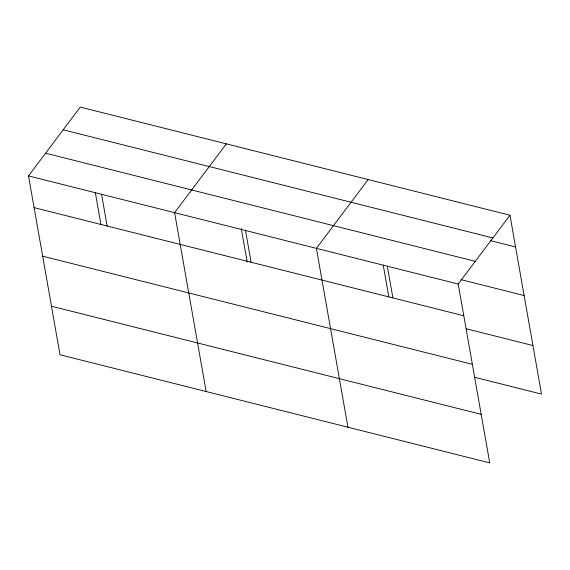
<?xml version="1.0" encoding="UTF-8"?>
<svg xmlns="http://www.w3.org/2000/svg" width="570" height="570" viewBox="0 0 570 570"><rect width="100%" height="100%" fill="white"/><g stroke="black" fill="none" stroke-linecap="round" stroke-linejoin="round"><path stroke-width="0.85" d="M509.965 215.239L458.209 284.038L489.744 462.904L60.035 354.761L28.5 175.902L80.256 107.096L509.965 215.239L541.5 394.098L474.867 377.333M226.354 143.868L174.598 212.667L206.141 391.533M368.156 179.55L316.4 248.356L347.942 427.215M63.177 129.803L492.879 237.939M490.784 240.739L515.558 246.974M45.579 153.195L475.287 261.338M460.902 279.613L524.115 295.524M28.5 175.902L458.209 284.038M34.093 207.637L463.802 315.773M466.31 328.776L532.936 345.548M42.657 256.187L472.359 364.323M51.478 306.211L481.18 414.347M387.301 266.197L392.901 297.932M383.225 265.014L388.854 296.92M245.499 230.508L251.099 262.243M241.274 228.463L247.202 262.1M101.553 194.285L107.146 226.019M95.325 192.56L100.954 224.473"/></g></svg>
